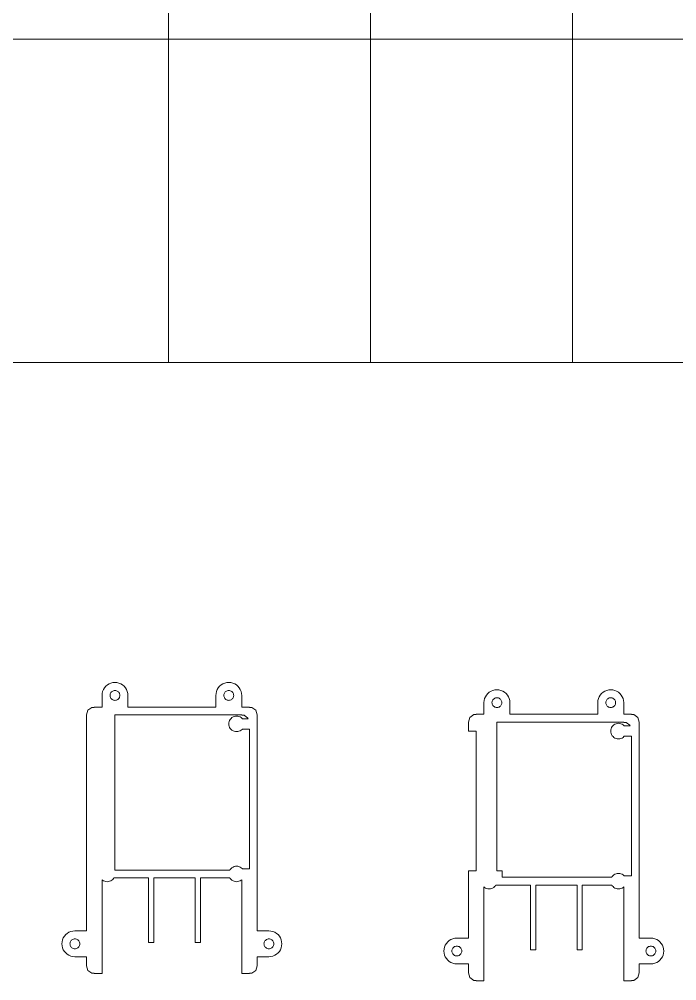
# Model space of a CAD drawing. Header units: millimetres. Extents: x -1309 to 1857, y -1546 to 39.
# Drawn here: x 426.7 to 680.9, y -1520.2 to -1148.6 of the extents above; entities that cross this region are included whole.
import ezdxf

# ---------------------------------------------------------------- set-up
doc = ezdxf.new("R2010")
doc.units = ezdxf.units.MM
doc.header["$LTSCALE"] = 0.5
doc.layers.get('0').update_dxf_attribs({"lineweight": 18})

msp = doc.modelspace()

# ---------------------------------------------------------------- linework, layer by layer
for p, q in [((484.38, -765.62), (484.38, -1281.25)), ((562.5, -765.62), (562.5, -1281.25)), ((640.62, -765.62), (640.62, -1281.25)), ((0, -1156.25), (718.75, -1156.25)), ((0, -1281.25), (718.75, -1281.25)), ((458.8, -1409.14), (458.98, -1408.37)), ((458.98, -1408.37), (459.28, -1407.65)), ((459.28, -1407.65), (459.69, -1406.98)), ((459.69, -1406.98), (460.2, -1406.38)), ((460.2, -1406.38), (460.8, -1405.87)), ((460.8, -1405.87), (461.47, -1405.46)), ((461.47, -1405.46), (462.19, -1405.16)), ((462.19, -1405.16), (462.95, -1404.98)), ((462.39, -1408.57), (462.62, -1408.38)), ((462.62, -1408.38), (462.87, -1408.23)), ((462.87, -1408.23), (463.15, -1408.11)), ((462.95, -1404.98), (463.74, -1404.92)), ((463.15, -1408.11), (463.44, -1408.04)), ((463.44, -1408.04), (463.74, -1408.02)), ((463.74, -1404.92), (464.52, -1404.98)), ((463.74, -1408.02), (464.03, -1408.04)), ((464.03, -1408.04), (464.32, -1408.11)), ((464.32, -1408.11), (464.6, -1408.23)), ((464.52, -1404.98), (465.28, -1405.16)), ((464.6, -1408.23), (464.85, -1408.38)), ((464.85, -1408.38), (465.08, -1408.57)), ((465.28, -1405.16), (466.01, -1405.46)), ((466.01, -1405.46), (466.67, -1405.87)), ((466.67, -1405.87), (467.27, -1406.38)), ((467.27, -1406.38), (467.78, -1406.98)), ((467.78, -1406.98), (468.19, -1407.65)), ((468.19, -1407.65), (468.49, -1408.37)), ((468.49, -1408.37), (468.67, -1409.14)), ((502.8, -1409.14), (502.98, -1408.37)), ((502.98, -1408.37), (503.28, -1407.65)), ((503.28, -1407.65), (503.69, -1406.98)), ((503.69, -1406.98), (504.2, -1406.38)), ((504.2, -1406.38), (504.8, -1405.87)), ((504.8, -1405.87), (505.47, -1405.46)), ((505.47, -1405.46), (506.19, -1405.16)), ((506.19, -1405.16), (506.95, -1404.98)), ((506.39, -1408.57), (506.62, -1408.38)), ((506.62, -1408.38), (506.87, -1408.23)), ((506.87, -1408.23), (507.15, -1408.11)), ((506.95, -1404.98), (507.74, -1404.92)), ((507.15, -1408.11), (507.44, -1408.04)), ((507.44, -1408.04), (507.74, -1408.02)), ((507.74, -1404.92), (508.52, -1404.98)), ((507.74, -1408.02), (508.03, -1408.04)), ((508.03, -1408.04), (508.32, -1408.11)), ((508.32, -1408.11), (508.6, -1408.23)), ((508.52, -1404.98), (509.28, -1405.16)), ((508.6, -1408.23), (508.85, -1408.38)), ((508.85, -1408.38), (509.08, -1408.57)), ((509.28, -1405.16), (510.01, -1405.46)), ((510.01, -1405.46), (510.67, -1405.87)), ((510.67, -1405.87), (511.27, -1406.38)), ((511.27, -1406.38), (511.78, -1406.98)), ((511.78, -1406.98), (512.19, -1407.65)), ((512.19, -1407.65), (512.49, -1408.37)), ((512.49, -1408.37), (512.67, -1409.14)), ((608.43, -1408.66), (609.1, -1408.25)), ((609.1, -1408.25), (609.83, -1407.95)), ((609.83, -1407.95), (610.59, -1407.77)), ((610.59, -1407.77), (611.37, -1407.7)), ((611.37, -1407.7), (612.15, -1407.77)), ((612.15, -1407.77), (612.92, -1407.95)), ((612.92, -1407.95), (613.64, -1408.25)), ((613.64, -1408.25), (614.31, -1408.66)), ((652.43, -1408.66), (653.1, -1408.25)), ((653.1, -1408.25), (653.83, -1407.95)), ((653.83, -1407.95), (654.59, -1407.77)), ((654.59, -1407.77), (655.37, -1407.7)), ((655.37, -1407.7), (656.15, -1407.77)), ((656.15, -1407.77), (656.92, -1407.95)), ((656.92, -1407.95), (657.64, -1408.25)), ((657.64, -1408.25), (658.31, -1408.66)), ((458.74, -1409.92), (458.8, -1409.14)), ((458.74, -1414.42), (458.74, -1409.92)), ((461.84, -1409.92), (461.86, -1409.62)), ((461.86, -1410.22), (461.84, -1409.92)), ((461.86, -1409.62), (461.93, -1409.33)), ((461.93, -1410.51), (461.86, -1410.22)), ((461.93, -1409.33), (462.04, -1409.06)), ((462.04, -1410.78), (461.93, -1410.51)), ((462.04, -1409.06), (462.2, -1408.8)), ((462.2, -1411.04), (462.04, -1410.78)), ((462.2, -1408.8), (462.39, -1408.57)), ((462.39, -1411.26), (462.2, -1411.04)), ((462.62, -1411.46), (462.39, -1411.26)), ((462.87, -1411.61), (462.62, -1411.46)), ((463.15, -1411.73), (462.87, -1411.61)), ((463.44, -1411.8), (463.15, -1411.73)), ((463.74, -1411.82), (463.44, -1411.8)), ((464.03, -1411.8), (463.74, -1411.82)), ((464.32, -1411.73), (464.03, -1411.8)), ((464.6, -1411.61), (464.32, -1411.73)), ((464.85, -1411.46), (464.6, -1411.61)), ((465.08, -1411.26), (464.85, -1411.46)), ((465.08, -1408.57), (465.27, -1408.8)), ((465.27, -1411.04), (465.08, -1411.26)), ((465.27, -1408.8), (465.43, -1409.06)), ((465.43, -1410.78), (465.27, -1411.04)), ((465.43, -1409.06), (465.54, -1409.33)), ((465.54, -1410.51), (465.43, -1410.78)), ((465.54, -1409.33), (465.61, -1409.62)), ((465.61, -1410.22), (465.54, -1410.51)), ((465.61, -1409.62), (465.64, -1409.92)), ((465.64, -1409.92), (465.61, -1410.22)), ((468.67, -1409.14), (468.74, -1409.92)), ((468.74, -1409.92), (468.74, -1414.42)), ((502.74, -1409.92), (502.8, -1409.14)), ((502.74, -1414.42), (502.74, -1409.92)), ((505.84, -1409.92), (505.86, -1409.62)), ((505.86, -1410.22), (505.84, -1409.92)), ((505.86, -1409.62), (505.93, -1409.33)), ((505.93, -1410.51), (505.86, -1410.22)), ((505.93, -1409.33), (506.04, -1409.06)), ((506.04, -1410.78), (505.93, -1410.51)), ((506.04, -1409.06), (506.2, -1408.8)), ((506.2, -1411.04), (506.04, -1410.78)), ((506.2, -1408.8), (506.39, -1408.57)), ((506.39, -1411.26), (506.2, -1411.04)), ((506.62, -1411.46), (506.39, -1411.26)), ((506.87, -1411.61), (506.62, -1411.46)), ((507.15, -1411.73), (506.87, -1411.61)), ((507.44, -1411.8), (507.15, -1411.73)), ((507.74, -1411.82), (507.44, -1411.8)), ((508.03, -1411.8), (507.74, -1411.82)), ((508.32, -1411.73), (508.03, -1411.8)), ((508.6, -1411.61), (508.32, -1411.73)), ((508.85, -1411.46), (508.6, -1411.61)), ((509.08, -1411.26), (508.85, -1411.46)), ((509.08, -1408.57), (509.27, -1408.8)), ((509.27, -1411.04), (509.08, -1411.26)), ((509.27, -1408.8), (509.43, -1409.06)), ((509.43, -1410.78), (509.27, -1411.04)), ((509.43, -1409.06), (509.54, -1409.33)), ((509.54, -1410.51), (509.43, -1410.78)), ((509.54, -1409.33), (509.61, -1409.62)), ((509.61, -1410.22), (509.54, -1410.51)), ((509.61, -1409.62), (509.64, -1409.92)), ((509.64, -1409.92), (509.61, -1410.22)), ((512.67, -1409.14), (512.74, -1409.92)), ((512.74, -1409.92), (512.74, -1414.42)), ((606.37, -1412.7), (606.43, -1411.92)), ((606.43, -1411.92), (606.62, -1411.16)), ((606.62, -1411.16), (606.92, -1410.43)), ((606.92, -1410.43), (607.33, -1409.76)), ((607.33, -1409.76), (607.84, -1409.17)), ((607.84, -1409.17), (608.43, -1408.66)), ((609.5, -1412.41), (609.57, -1412.12)), ((609.57, -1412.12), (609.68, -1411.84)), ((609.68, -1411.84), (609.84, -1411.59)), ((609.84, -1411.59), (610.03, -1411.36)), ((610.03, -1411.36), (610.26, -1411.17)), ((610.26, -1411.17), (610.51, -1411.01)), ((610.51, -1411.01), (610.79, -1410.9)), ((610.79, -1410.9), (611.08, -1410.83)), ((611.08, -1410.83), (611.37, -1410.8)), ((611.37, -1410.8), (611.67, -1410.83)), ((611.67, -1410.83), (611.96, -1410.9)), ((611.96, -1410.9), (612.24, -1411.01)), ((612.24, -1411.01), (612.49, -1411.17)), ((612.49, -1411.17), (612.72, -1411.36)), ((612.72, -1411.36), (612.91, -1411.59)), ((612.91, -1411.59), (613.07, -1411.84)), ((613.07, -1411.84), (613.18, -1412.12)), ((613.18, -1412.12), (613.25, -1412.41)), ((614.31, -1408.66), (614.91, -1409.17)), ((614.91, -1409.17), (615.42, -1409.76)), ((615.42, -1409.76), (615.83, -1410.43)), ((615.83, -1410.43), (616.13, -1411.16)), ((616.13, -1411.16), (616.31, -1411.92)), ((616.31, -1411.92), (616.37, -1412.7)), ((650.37, -1412.7), (650.43, -1411.92)), ((650.43, -1411.92), (650.62, -1411.16)), ((650.62, -1411.16), (650.92, -1410.43)), ((650.92, -1410.43), (651.33, -1409.76)), ((651.33, -1409.76), (651.84, -1409.17)), ((651.84, -1409.17), (652.43, -1408.66)), ((653.5, -1412.41), (653.57, -1412.12)), ((653.57, -1412.12), (653.68, -1411.84)), ((653.68, -1411.84), (653.84, -1411.59)), ((653.84, -1411.59), (654.03, -1411.36)), ((654.03, -1411.36), (654.26, -1411.17)), ((654.26, -1411.17), (654.51, -1411.01)), ((654.51, -1411.01), (654.79, -1410.9)), ((654.79, -1410.9), (655.08, -1410.83)), ((655.08, -1410.83), (655.37, -1410.8)), ((655.37, -1410.8), (655.67, -1410.83)), ((655.67, -1410.83), (655.96, -1410.9)), ((655.96, -1410.9), (656.24, -1411.01)), ((656.24, -1411.01), (656.49, -1411.17)), ((656.49, -1411.17), (656.72, -1411.36)), ((656.72, -1411.36), (656.91, -1411.59)), ((656.91, -1411.59), (657.07, -1411.84)), ((657.07, -1411.84), (657.18, -1412.12)), ((657.18, -1412.12), (657.25, -1412.41)), ((658.31, -1408.66), (658.91, -1409.17)), ((658.91, -1409.17), (659.42, -1409.76)), ((659.42, -1409.76), (659.83, -1410.43)), ((659.83, -1410.43), (660.13, -1411.16)), ((660.13, -1411.16), (660.31, -1411.92)), ((660.31, -1411.92), (660.37, -1412.7)), ((452.74, -1417.42), (453.31, -1415.66)), ((453.31, -1415.66), (454.81, -1414.57)), ((454.81, -1414.57), (455.74, -1414.57)), ((455.74, -1414.57), (455.74, -1414.42)), ((455.74, -1414.42), (458.74, -1414.42)), ((468.74, -1414.42), (502.74, -1414.42)), ((512.74, -1414.42), (515.74, -1414.42)), ((515.74, -1414.42), (515.74, -1414.57)), ((515.74, -1414.57), (516.66, -1414.57)), ((516.66, -1414.57), (518.16, -1415.66)), ((518.16, -1415.66), (518.74, -1417.42)), ((606.37, -1417.2), (606.37, -1412.7)), ((609.47, -1412.7), (609.5, -1412.41)), ((609.5, -1413), (609.47, -1412.7)), ((609.57, -1413.29), (609.5, -1413)), ((609.68, -1413.57), (609.57, -1413.29)), ((609.84, -1413.82), (609.68, -1413.57)), ((610.03, -1414.05), (609.84, -1413.82)), ((610.26, -1414.24), (610.03, -1414.05)), ((610.51, -1414.4), (610.26, -1414.24)), ((610.79, -1414.51), (610.51, -1414.4)), ((611.08, -1414.58), (610.79, -1414.51)), ((611.37, -1414.6), (611.08, -1414.58)), ((611.67, -1414.58), (611.37, -1414.6)), ((611.96, -1414.51), (611.67, -1414.58)), ((612.24, -1414.4), (611.96, -1414.51)), ((612.49, -1414.24), (612.24, -1414.4)), ((612.72, -1414.05), (612.49, -1414.24)), ((612.91, -1413.82), (612.72, -1414.05)), ((613.07, -1413.57), (612.91, -1413.82)), ((613.18, -1413.29), (613.07, -1413.57)), ((613.25, -1413), (613.18, -1413.29)), ((613.25, -1412.41), (613.27, -1412.7)), ((613.27, -1412.7), (613.25, -1413)), ((616.37, -1412.7), (616.37, -1417.2)), ((650.37, -1417.2), (650.37, -1412.7)), ((653.47, -1412.7), (653.5, -1412.41)), ((653.5, -1413), (653.47, -1412.7)), ((653.57, -1413.29), (653.5, -1413)), ((653.68, -1413.57), (653.57, -1413.29)), ((653.84, -1413.82), (653.68, -1413.57)), ((654.03, -1414.05), (653.84, -1413.82)), ((654.26, -1414.24), (654.03, -1414.05)), ((654.51, -1414.4), (654.26, -1414.24)), ((654.79, -1414.51), (654.51, -1414.4)), ((655.08, -1414.58), (654.79, -1414.51)), ((655.37, -1414.6), (655.08, -1414.58)), ((655.67, -1414.58), (655.37, -1414.6)), ((655.96, -1414.51), (655.67, -1414.58)), ((656.24, -1414.4), (655.96, -1414.51)), ((656.49, -1414.24), (656.24, -1414.4)), ((656.72, -1414.05), (656.49, -1414.24)), ((656.91, -1413.82), (656.72, -1414.05)), ((657.07, -1413.57), (656.91, -1413.82)), ((657.18, -1413.29), (657.07, -1413.57)), ((657.25, -1413), (657.18, -1413.29)), ((657.25, -1412.41), (657.27, -1412.7)), ((657.27, -1412.7), (657.25, -1413)), ((660.37, -1412.7), (660.37, -1417.2)), ((452.74, -1500.92), (452.74, -1417.42)), ((463.74, -1477.42), (463.74, -1417.42)), ((463.74, -1417.42), (512.74, -1417.42)), ((508.06, -1419.56), (507.88, -1419.99)), ((508.31, -1419.16), (508.06, -1419.56)), ((508.61, -1418.8), (508.31, -1419.16)), ((508.97, -1418.49), (508.61, -1418.8)), ((509.37, -1418.25), (508.97, -1418.49)), ((509.81, -1418.07), (509.37, -1418.25)), ((510.27, -1417.96), (509.81, -1418.07)), ((510.74, -1417.92), (510.27, -1417.96)), ((511.2, -1417.96), (510.74, -1417.92)), ((511.66, -1418.07), (511.2, -1417.96)), ((512.1, -1418.25), (511.66, -1418.07)), ((512.5, -1418.49), (512.1, -1418.25)), ((512.86, -1418.8), (512.5, -1418.49)), ((512.74, -1417.42), (512.74, -1417.57)), ((512.74, -1417.57), (513.66, -1417.57)), ((512.96, -1418.92), (512.86, -1418.8)), ((515.25, -1418.92), (512.96, -1418.92)), ((513.66, -1417.57), (515.16, -1418.66)), ((515.16, -1418.66), (515.25, -1418.92)), ((518.74, -1417.42), (518.74, -1500.92)), ((600.37, -1420.2), (600.95, -1418.44)), ((600.95, -1418.44), (602.45, -1417.35)), ((602.45, -1417.35), (603.37, -1417.35)), ((603.37, -1417.35), (603.37, -1417.2)), ((603.37, -1417.2), (606.37, -1417.2)), ((616.37, -1417.2), (650.37, -1417.2)), ((660.37, -1417.2), (663.37, -1417.2)), ((663.37, -1417.2), (663.37, -1417.35)), ((663.37, -1417.35), (664.3, -1417.35)), ((664.3, -1417.35), (665.8, -1418.44)), ((665.8, -1418.44), (666.37, -1420.2)), ((507.77, -1420.45), (507.74, -1420.92)), ((507.74, -1420.92), (507.77, -1421.39)), ((507.88, -1419.99), (507.77, -1420.45)), ((507.77, -1421.39), (507.88, -1421.85)), ((507.88, -1421.85), (508.06, -1422.28)), ((508.06, -1422.28), (508.31, -1422.68)), ((508.31, -1422.68), (508.61, -1423.04)), ((508.61, -1423.04), (508.97, -1423.35)), ((508.97, -1423.35), (509.37, -1423.59)), ((512.1, -1423.59), (512.5, -1423.35)), ((512.5, -1423.35), (512.86, -1423.04)), ((512.86, -1423.04), (512.96, -1422.92)), ((512.96, -1422.92), (515.74, -1422.92)), ((515.74, -1422.92), (515.74, -1476.92)), ((600.37, -1423.7), (600.37, -1420.2)), ((611.37, -1477.7), (611.37, -1420.2)), ((611.37, -1420.2), (660.37, -1420.2)), ((655.41, -1423.23), (655.37, -1423.7)), ((655.52, -1422.78), (655.41, -1423.23)), ((655.7, -1422.34), (655.52, -1422.78)), ((655.95, -1421.94), (655.7, -1422.34)), ((656.25, -1421.58), (655.95, -1421.94)), ((656.61, -1421.28), (656.25, -1421.58)), ((657.01, -1421.03), (656.61, -1421.28)), ((657.45, -1420.85), (657.01, -1421.03)), ((657.9, -1420.74), (657.45, -1420.85)), ((658.37, -1420.7), (657.9, -1420.74)), ((658.84, -1420.74), (658.37, -1420.7)), ((659.3, -1420.85), (658.84, -1420.74)), ((659.73, -1421.03), (659.3, -1420.85)), ((660.14, -1421.28), (659.73, -1421.03)), ((660.49, -1421.58), (660.14, -1421.28)), ((660.37, -1420.2), (660.37, -1420.35)), ((660.37, -1420.35), (661.3, -1420.35)), ((660.6, -1421.7), (660.49, -1421.58)), ((662.89, -1421.7), (660.6, -1421.7)), ((661.3, -1420.35), (662.8, -1421.44)), ((662.8, -1421.44), (662.89, -1421.7)), ((666.37, -1420.2), (666.37, -1503.7)), ((509.37, -1423.59), (509.81, -1423.77)), ((509.81, -1423.77), (510.27, -1423.88)), ((510.27, -1423.88), (510.74, -1423.92)), ((510.74, -1423.92), (511.2, -1423.88)), ((511.2, -1423.88), (511.66, -1423.77)), ((511.66, -1423.77), (512.1, -1423.59)), ((603.37, -1423.7), (600.37, -1423.7)), ((603.37, -1477.7), (603.37, -1423.7)), ((655.37, -1423.7), (655.41, -1424.17)), ((655.41, -1424.17), (655.52, -1424.63)), ((655.52, -1424.63), (655.7, -1425.07)), ((655.7, -1425.07), (655.95, -1425.47)), ((655.95, -1425.47), (656.25, -1425.82)), ((656.25, -1425.82), (656.61, -1426.13)), ((656.61, -1426.13), (657.01, -1426.38)), ((657.01, -1426.38), (657.45, -1426.56)), ((657.45, -1426.56), (657.9, -1426.67)), ((657.9, -1426.67), (658.37, -1426.7)), ((658.37, -1426.7), (658.84, -1426.67)), ((658.84, -1426.67), (659.3, -1426.56)), ((659.3, -1426.56), (659.73, -1426.38)), ((659.73, -1426.38), (660.14, -1426.13)), ((660.14, -1426.13), (660.49, -1425.82)), ((660.49, -1425.82), (660.6, -1425.7)), ((660.6, -1425.7), (663.37, -1425.7)), ((663.37, -1425.7), (663.37, -1479.7)), ((508.15, -1477.42), (463.74, -1477.42)), ((508.31, -1477.16), (508.15, -1477.42)), ((508.61, -1476.8), (508.31, -1477.16)), ((508.97, -1476.49), (508.61, -1476.8)), ((509.37, -1476.25), (508.97, -1476.49)), ((509.81, -1476.07), (509.37, -1476.25)), ((510.27, -1475.96), (509.81, -1476.07)), ((510.74, -1475.92), (510.27, -1475.96)), ((511.2, -1475.96), (510.74, -1475.92)), ((511.66, -1476.07), (511.2, -1475.96)), ((512.1, -1476.25), (511.66, -1476.07)), ((512.5, -1476.49), (512.1, -1476.25)), ((512.86, -1476.8), (512.5, -1476.49)), ((512.96, -1476.92), (512.86, -1476.8)), ((515.74, -1476.92), (512.96, -1476.92)), ((600.37, -1503.7), (600.37, -1477.7)), ((600.37, -1477.7), (603.37, -1477.7)), ((613.37, -1477.7), (611.37, -1477.7)), ((613.37, -1480.2), (613.37, -1477.7)), ((657.01, -1479.03), (656.61, -1479.28)), ((657.45, -1478.85), (657.01, -1479.03)), ((657.9, -1478.74), (657.45, -1478.85)), ((658.37, -1478.7), (657.9, -1478.74)), ((658.84, -1478.74), (658.37, -1478.7)), ((659.3, -1478.85), (658.84, -1478.74)), ((659.73, -1479.03), (659.3, -1478.85)), ((660.14, -1479.28), (659.73, -1479.03)), ((458.97, -1481.35), (458.74, -1481.14)), ((458.74, -1481.14), (458.74, -1517.42)), ((459.37, -1481.59), (458.97, -1481.35)), ((459.81, -1481.77), (459.37, -1481.59)), ((460.27, -1481.88), (459.81, -1481.77)), ((460.74, -1481.92), (460.27, -1481.88)), ((461.2, -1481.88), (460.74, -1481.92)), ((461.66, -1481.77), (461.2, -1481.88)), ((462.1, -1481.59), (461.66, -1481.77)), ((462.5, -1481.35), (462.1, -1481.59)), ((462.86, -1481.04), (462.5, -1481.35)), ((463.16, -1480.68), (462.86, -1481.04)), ((463.32, -1480.42), (463.16, -1480.68)), ((476.74, -1480.42), (463.32, -1480.42)), ((476.74, -1505.42), (476.74, -1480.42)), ((494.74, -1480.42), (478.74, -1480.42)), ((478.74, -1480.42), (478.74, -1505.42)), ((494.74, -1505.42), (494.74, -1480.42)), ((508.15, -1480.42), (496.74, -1480.42)), ((496.74, -1480.42), (496.74, -1505.42)), ((508.31, -1480.68), (508.15, -1480.42)), ((508.61, -1481.04), (508.31, -1480.68)), ((508.97, -1481.35), (508.61, -1481.04)), ((509.37, -1481.59), (508.97, -1481.35)), ((509.81, -1481.77), (509.37, -1481.59)), ((510.27, -1481.88), (509.81, -1481.77)), ((510.74, -1481.92), (510.27, -1481.88)), ((511.2, -1481.88), (510.74, -1481.92)), ((511.66, -1481.77), (511.2, -1481.88)), ((512.1, -1481.59), (511.66, -1481.77)), ((512.5, -1481.35), (512.1, -1481.59)), ((512.74, -1481.14), (512.5, -1481.35)), ((512.74, -1517.42), (512.74, -1481.14)), ((655.78, -1480.2), (613.37, -1480.2)), ((655.95, -1479.94), (655.78, -1480.2)), ((656.25, -1479.58), (655.95, -1479.94)), ((656.61, -1479.28), (656.25, -1479.58)), ((660.49, -1479.58), (660.14, -1479.28)), ((660.6, -1479.7), (660.49, -1479.58)), ((663.37, -1479.7), (660.6, -1479.7)), ((606.61, -1484.13), (606.37, -1483.93)), ((606.37, -1483.93), (606.37, -1520.2)), ((607.01, -1484.38), (606.61, -1484.13)), ((607.45, -1484.56), (607.01, -1484.38)), ((607.9, -1484.67), (607.45, -1484.56)), ((608.37, -1484.7), (607.9, -1484.67)), ((608.84, -1484.67), (608.37, -1484.7)), ((609.3, -1484.56), (608.84, -1484.67)), ((609.73, -1484.38), (609.3, -1484.56)), ((610.14, -1484.13), (609.73, -1484.38)), ((610.49, -1483.82), (610.14, -1484.13)), ((610.8, -1483.47), (610.49, -1483.82)), ((610.96, -1483.2), (610.8, -1483.47)), ((624.37, -1483.2), (610.96, -1483.2)), ((624.37, -1508.2), (624.37, -1483.2)), ((642.37, -1483.2), (626.37, -1483.2)), ((626.37, -1483.2), (626.37, -1508.2)), ((642.37, -1508.2), (642.37, -1483.2)), ((655.78, -1483.2), (644.37, -1483.2)), ((644.37, -1483.2), (644.37, -1508.2)), ((655.95, -1483.47), (655.78, -1483.2)), ((656.25, -1483.82), (655.95, -1483.47)), ((656.61, -1484.13), (656.25, -1483.82)), ((657.01, -1484.38), (656.61, -1484.13)), ((657.45, -1484.56), (657.01, -1484.38)), ((657.9, -1484.67), (657.45, -1484.56)), ((658.37, -1484.7), (657.9, -1484.67)), ((658.84, -1484.67), (658.37, -1484.7)), ((659.3, -1484.56), (658.84, -1484.67)), ((659.73, -1484.38), (659.3, -1484.56)), ((660.14, -1484.13), (659.73, -1484.38)), ((660.37, -1483.93), (660.14, -1484.13)), ((660.37, -1520.2), (660.37, -1483.93)), ((445.97, -1501.46), (446.69, -1501.16)), ((446.69, -1501.16), (447.45, -1500.98)), ((447.45, -1500.98), (448.24, -1500.92)), ((448.24, -1500.92), (452.74, -1500.92)), ((518.74, -1500.92), (523.24, -1500.92)), ((523.24, -1500.92), (524.02, -1500.98)), ((524.02, -1500.98), (524.78, -1501.16)), ((524.78, -1501.16), (525.51, -1501.46)), ((443.24, -1505.92), (443.3, -1505.14)), ((443.3, -1505.14), (443.48, -1504.37)), ((443.48, -1504.37), (443.78, -1503.65)), ((443.78, -1503.65), (444.19, -1502.98)), ((444.19, -1502.98), (444.7, -1502.38)), ((444.7, -1502.38), (445.3, -1501.87)), ((445.3, -1501.87), (445.97, -1501.46)), ((446.43, -1505.33), (446.54, -1505.06)), ((446.54, -1505.06), (446.7, -1504.8)), ((446.7, -1504.8), (446.89, -1504.58)), ((446.89, -1504.58), (447.12, -1504.38)), ((447.12, -1504.38), (447.37, -1504.23)), ((447.37, -1504.23), (447.65, -1504.11)), ((447.65, -1504.11), (447.94, -1504.04)), ((447.94, -1504.04), (448.24, -1504.02)), ((448.24, -1504.02), (448.53, -1504.04)), ((448.53, -1504.04), (448.82, -1504.11)), ((448.82, -1504.11), (449.1, -1504.23)), ((449.1, -1504.23), (449.35, -1504.38)), ((449.35, -1504.38), (449.58, -1504.58)), ((449.58, -1504.58), (449.77, -1504.8)), ((449.77, -1504.8), (449.93, -1505.06)), ((449.93, -1505.06), (450.04, -1505.33)), ((521.43, -1505.33), (521.54, -1505.06)), ((521.54, -1505.06), (521.7, -1504.8)), ((521.7, -1504.8), (521.89, -1504.58)), ((521.89, -1504.58), (522.12, -1504.38)), ((522.12, -1504.38), (522.37, -1504.23)), ((522.37, -1504.23), (522.65, -1504.11)), ((522.65, -1504.11), (522.94, -1504.04)), ((522.94, -1504.04), (523.24, -1504.02)), ((523.24, -1504.02), (523.53, -1504.04)), ((523.53, -1504.04), (523.82, -1504.11)), ((523.82, -1504.11), (524.1, -1504.23)), ((524.1, -1504.23), (524.35, -1504.38)), ((524.35, -1504.38), (524.58, -1504.58)), ((524.58, -1504.58), (524.77, -1504.8)), ((524.77, -1504.8), (524.93, -1505.06)), ((524.93, -1505.06), (525.04, -1505.33)), ((525.51, -1501.46), (526.17, -1501.87)), ((526.17, -1501.87), (526.77, -1502.38)), ((526.77, -1502.38), (527.28, -1502.98)), ((527.28, -1502.98), (527.69, -1503.65)), ((527.69, -1503.65), (527.99, -1504.37)), ((527.99, -1504.37), (528.17, -1505.14)), ((528.17, -1505.14), (528.24, -1505.92)), ((592.34, -1505.17), (592.93, -1504.66)), ((592.93, -1504.66), (593.6, -1504.25)), ((593.6, -1504.25), (594.33, -1503.95)), ((594.33, -1503.95), (595.09, -1503.77)), ((595.09, -1503.77), (595.87, -1503.7)), ((595.87, -1503.7), (600.37, -1503.7)), ((666.37, -1503.7), (670.87, -1503.7)), ((670.87, -1503.7), (671.65, -1503.77)), ((671.65, -1503.77), (672.42, -1503.95)), ((672.42, -1503.95), (673.14, -1504.25)), ((673.14, -1504.25), (673.81, -1504.66)), ((673.81, -1504.66), (674.41, -1505.17)), ((443.3, -1506.7), (443.24, -1505.92)), ((443.48, -1507.46), (443.3, -1506.7)), ((443.78, -1508.19), (443.48, -1507.46)), ((444.19, -1508.86), (443.78, -1508.19)), ((444.7, -1509.45), (444.19, -1508.86)), ((446.34, -1505.92), (446.36, -1505.62)), ((446.36, -1506.22), (446.34, -1505.92)), ((446.36, -1505.62), (446.43, -1505.33)), ((446.43, -1506.51), (446.36, -1506.22)), ((446.54, -1506.78), (446.43, -1506.51)), ((446.7, -1507.04), (446.54, -1506.78)), ((446.89, -1507.26), (446.7, -1507.04)), ((447.12, -1507.46), (446.89, -1507.26)), ((447.37, -1507.61), (447.12, -1507.46)), ((447.65, -1507.73), (447.37, -1507.61)), ((447.94, -1507.8), (447.65, -1507.73)), ((448.24, -1507.82), (447.94, -1507.8)), ((448.53, -1507.8), (448.24, -1507.82)), ((448.82, -1507.73), (448.53, -1507.8)), ((449.1, -1507.61), (448.82, -1507.73)), ((449.35, -1507.46), (449.1, -1507.61)), ((449.58, -1507.26), (449.35, -1507.46)), ((449.77, -1507.04), (449.58, -1507.26)), ((449.93, -1506.78), (449.77, -1507.04)), ((450.04, -1506.51), (449.93, -1506.78)), ((450.04, -1505.33), (450.11, -1505.62)), ((450.11, -1506.22), (450.04, -1506.51)), ((450.11, -1505.62), (450.14, -1505.92)), ((450.14, -1505.92), (450.11, -1506.22)), ((478.74, -1505.42), (476.74, -1505.42)), ((496.74, -1505.42), (494.74, -1505.42)), ((521.34, -1505.92), (521.36, -1505.62)), ((521.36, -1506.22), (521.34, -1505.92)), ((521.36, -1505.62), (521.43, -1505.33)), ((521.43, -1506.51), (521.36, -1506.22)), ((521.54, -1506.78), (521.43, -1506.51)), ((521.7, -1507.04), (521.54, -1506.78)), ((521.89, -1507.26), (521.7, -1507.04)), ((522.12, -1507.46), (521.89, -1507.26)), ((522.37, -1507.61), (522.12, -1507.46)), ((522.65, -1507.73), (522.37, -1507.61)), ((522.94, -1507.8), (522.65, -1507.73)), ((523.24, -1507.82), (522.94, -1507.8)), ((523.53, -1507.8), (523.24, -1507.82)), ((523.82, -1507.73), (523.53, -1507.8)), ((524.1, -1507.61), (523.82, -1507.73)), ((524.35, -1507.46), (524.1, -1507.61)), ((524.58, -1507.26), (524.35, -1507.46)), ((524.77, -1507.04), (524.58, -1507.26)), ((524.93, -1506.78), (524.77, -1507.04)), ((525.04, -1506.51), (524.93, -1506.78)), ((525.04, -1505.33), (525.11, -1505.62)), ((525.11, -1506.22), (525.04, -1506.51)), ((525.11, -1505.62), (525.14, -1505.92)), ((525.14, -1505.92), (525.11, -1506.22)), ((527.28, -1508.86), (526.77, -1509.45)), ((527.69, -1508.19), (527.28, -1508.86)), ((527.99, -1507.46), (527.69, -1508.19)), ((528.17, -1506.7), (527.99, -1507.46)), ((528.24, -1505.92), (528.17, -1506.7)), ((590.87, -1508.7), (590.93, -1507.92)), ((590.93, -1509.49), (590.87, -1508.7)), ((590.93, -1507.92), (591.12, -1507.16)), ((591.12, -1507.16), (591.42, -1506.43)), ((591.42, -1506.43), (591.83, -1505.76)), ((591.83, -1505.76), (592.34, -1505.17)), ((593.97, -1508.7), (594, -1508.41)), ((594, -1509), (593.97, -1508.7)), ((594, -1508.41), (594.07, -1508.12)), ((594.07, -1508.12), (594.18, -1507.84)), ((594.18, -1507.84), (594.34, -1507.59)), ((594.34, -1507.59), (594.53, -1507.36)), ((594.53, -1507.36), (594.76, -1507.17)), ((594.76, -1507.17), (595.01, -1507.01)), ((595.01, -1507.01), (595.29, -1506.9)), ((595.29, -1506.9), (595.58, -1506.83)), ((595.58, -1506.83), (595.87, -1506.8)), ((595.87, -1506.8), (596.17, -1506.83)), ((596.17, -1506.83), (596.46, -1506.9)), ((596.46, -1506.9), (596.74, -1507.01)), ((596.74, -1507.01), (596.99, -1507.17)), ((596.99, -1507.17), (597.22, -1507.36)), ((597.22, -1507.36), (597.41, -1507.59)), ((597.41, -1507.59), (597.57, -1507.84)), ((597.57, -1507.84), (597.68, -1508.12)), ((597.68, -1508.12), (597.75, -1508.41)), ((597.75, -1508.41), (597.77, -1508.7)), ((597.77, -1508.7), (597.75, -1509)), ((626.37, -1508.2), (624.37, -1508.2)), ((644.37, -1508.2), (642.37, -1508.2)), ((668.97, -1508.7), (669, -1508.41)), ((669, -1509), (668.97, -1508.7)), ((669, -1508.41), (669.07, -1508.12)), ((669.07, -1508.12), (669.18, -1507.84)), ((669.18, -1507.84), (669.34, -1507.59)), ((669.34, -1507.59), (669.53, -1507.36)), ((669.53, -1507.36), (669.76, -1507.17)), ((669.76, -1507.17), (670.01, -1507.01)), ((670.01, -1507.01), (670.29, -1506.9)), ((670.29, -1506.9), (670.58, -1506.83)), ((670.58, -1506.83), (670.87, -1506.8)), ((670.87, -1506.8), (671.17, -1506.83)), ((671.17, -1506.83), (671.46, -1506.9)), ((671.46, -1506.9), (671.74, -1507.01)), ((671.74, -1507.01), (671.99, -1507.17)), ((671.99, -1507.17), (672.22, -1507.36)), ((672.22, -1507.36), (672.41, -1507.59)), ((672.41, -1507.59), (672.57, -1507.84)), ((672.57, -1507.84), (672.68, -1508.12)), ((672.68, -1508.12), (672.75, -1508.41)), ((672.75, -1508.41), (672.77, -1508.7)), ((672.77, -1508.7), (672.75, -1509)), ((674.41, -1505.17), (674.92, -1505.76)), ((674.92, -1505.76), (675.33, -1506.43)), ((675.33, -1506.43), (675.63, -1507.16)), ((675.63, -1507.16), (675.81, -1507.92)), ((675.81, -1507.92), (675.87, -1508.7)), ((675.87, -1508.7), (675.81, -1509.49)), ((445.3, -1509.96), (444.7, -1509.45)), ((445.97, -1510.37), (445.3, -1509.96)), ((446.69, -1510.67), (445.97, -1510.37)), ((447.45, -1510.86), (446.69, -1510.67)), ((448.24, -1510.92), (447.45, -1510.86)), ((452.74, -1510.92), (448.24, -1510.92)), ((452.74, -1514.42), (452.74, -1510.92)), ((523.24, -1510.92), (518.74, -1510.92)), ((518.74, -1510.92), (518.74, -1514.42)), ((524.02, -1510.86), (523.24, -1510.92)), ((524.78, -1510.67), (524.02, -1510.86)), ((525.51, -1510.37), (524.78, -1510.67)), ((526.17, -1509.96), (525.51, -1510.37)), ((526.77, -1509.45), (526.17, -1509.96)), ((591.12, -1510.25), (590.93, -1509.49)), ((591.42, -1510.97), (591.12, -1510.25)), ((591.83, -1511.64), (591.42, -1510.97)), ((592.34, -1512.24), (591.83, -1511.64)), ((592.93, -1512.75), (592.34, -1512.24)), ((594.07, -1509.29), (594, -1509)), ((594.18, -1509.57), (594.07, -1509.29)), ((594.34, -1509.82), (594.18, -1509.57)), ((594.53, -1510.05), (594.34, -1509.82)), ((594.76, -1510.24), (594.53, -1510.05)), ((595.01, -1510.4), (594.76, -1510.24)), ((595.29, -1510.51), (595.01, -1510.4)), ((595.58, -1510.58), (595.29, -1510.51)), ((595.87, -1510.6), (595.58, -1510.58)), ((596.17, -1510.58), (595.87, -1510.6)), ((596.46, -1510.51), (596.17, -1510.58)), ((596.74, -1510.4), (596.46, -1510.51)), ((596.99, -1510.24), (596.74, -1510.4)), ((597.22, -1510.05), (596.99, -1510.24)), ((597.41, -1509.82), (597.22, -1510.05)), ((597.57, -1509.57), (597.41, -1509.82)), ((597.68, -1509.29), (597.57, -1509.57)), ((597.75, -1509), (597.68, -1509.29)), ((669.07, -1509.29), (669, -1509)), ((669.18, -1509.57), (669.07, -1509.29)), ((669.34, -1509.82), (669.18, -1509.57)), ((669.53, -1510.05), (669.34, -1509.82)), ((669.76, -1510.24), (669.53, -1510.05)), ((670.01, -1510.4), (669.76, -1510.24)), ((670.29, -1510.51), (670.01, -1510.4)), ((670.58, -1510.58), (670.29, -1510.51)), ((670.87, -1510.6), (670.58, -1510.58)), ((671.17, -1510.58), (670.87, -1510.6)), ((671.46, -1510.51), (671.17, -1510.58)), ((671.74, -1510.4), (671.46, -1510.51)), ((671.99, -1510.24), (671.74, -1510.4)), ((672.22, -1510.05), (671.99, -1510.24)), ((672.41, -1509.82), (672.22, -1510.05)), ((672.57, -1509.57), (672.41, -1509.82)), ((672.68, -1509.29), (672.57, -1509.57)), ((672.75, -1509), (672.68, -1509.29)), ((674.41, -1512.24), (673.81, -1512.75)), ((674.92, -1511.64), (674.41, -1512.24)), ((675.33, -1510.97), (674.92, -1511.64)), ((675.63, -1510.25), (675.33, -1510.97)), ((675.81, -1509.49), (675.63, -1510.25)), ((453.31, -1516.18), (452.74, -1514.42)), ((454.81, -1517.27), (453.31, -1516.18)), ((518.16, -1516.18), (516.66, -1517.27)), ((518.74, -1514.42), (518.16, -1516.18)), ((593.6, -1513.16), (592.93, -1512.75)), ((594.33, -1513.46), (593.6, -1513.16)), ((595.09, -1513.64), (594.33, -1513.46)), ((595.87, -1513.7), (595.09, -1513.64)), ((600.37, -1513.7), (595.87, -1513.7)), ((600.37, -1517.2), (600.37, -1513.7)), ((670.87, -1513.7), (666.37, -1513.7)), ((666.37, -1513.7), (666.37, -1517.2)), ((671.65, -1513.64), (670.87, -1513.7)), ((672.42, -1513.46), (671.65, -1513.64)), ((673.14, -1513.16), (672.42, -1513.46)), ((673.81, -1512.75), (673.14, -1513.16)), ((455.74, -1517.27), (454.81, -1517.27)), ((455.74, -1517.42), (455.74, -1517.27)), ((458.74, -1517.42), (455.74, -1517.42)), ((515.74, -1517.42), (512.74, -1517.42)), ((516.66, -1517.27), (515.74, -1517.27)), ((515.74, -1517.27), (515.74, -1517.42)), ((600.95, -1518.97), (600.37, -1517.2)), ((602.45, -1520.06), (600.95, -1518.97)), ((665.8, -1518.97), (664.3, -1520.06)), ((666.37, -1517.2), (665.8, -1518.97)), ((603.37, -1520.06), (602.45, -1520.06)), ((603.37, -1520.2), (603.37, -1520.06)), ((606.37, -1520.2), (603.37, -1520.2)), ((663.37, -1520.2), (660.37, -1520.2)), ((664.3, -1520.06), (663.37, -1520.06)), ((663.37, -1520.06), (663.37, -1520.2))]:
    msp.add_line(p, q)

doc.saveas('drawing.dxf')
